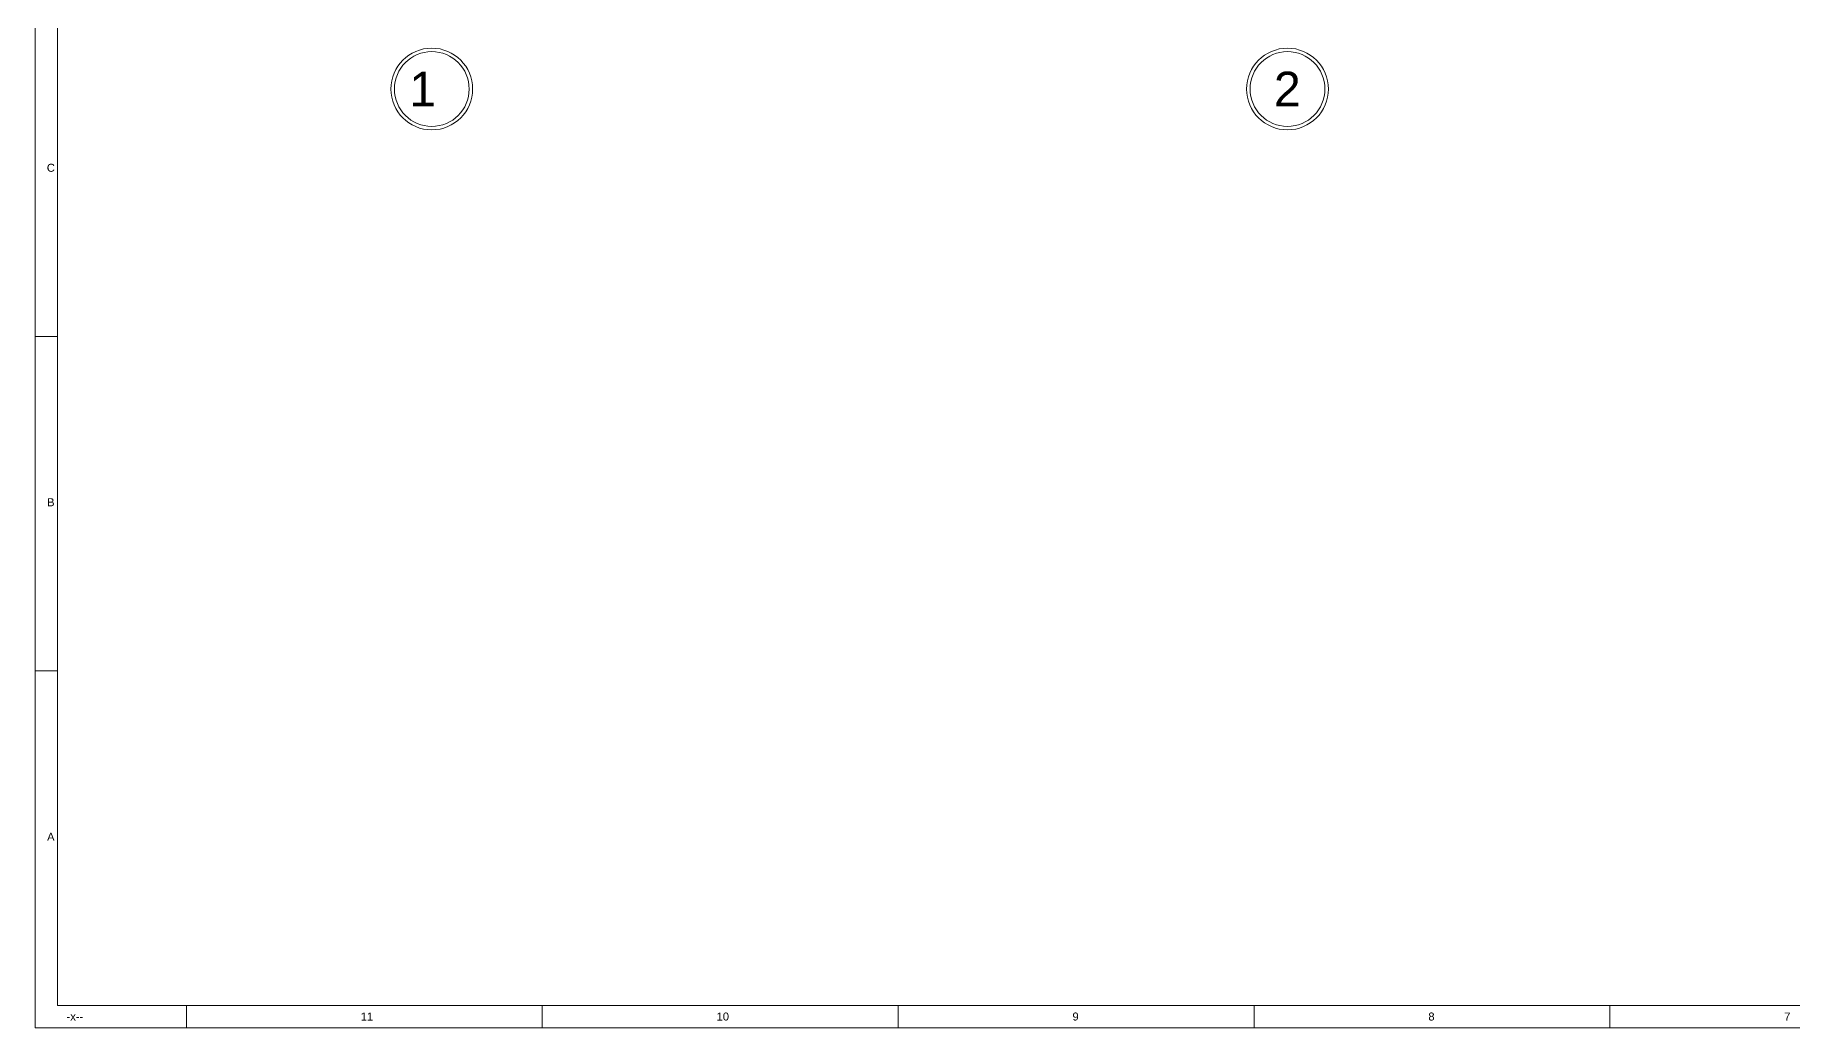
# Model space of a CAD drawing. Header units: millimetres. Extents: x 15481 to 55318, y -402389 to -382760.
# Drawn here: x 21509 to 34191, y -402389 to -395227 of the extents above; entities that cross this region are included whole.
import ezdxf

# ---------------------------------------------------------------- set-up
doc = ezdxf.new("R2010")
doc.units = ezdxf.units.MM
doc.header["$MEASUREMENT"] = 0
for name, color, linetype, lineweight in [('DIM', 7, 'Continuous', 20), ('DIMLINE', 10, 'Continuous', 18), ('MAIN', 3, 'Continuous', 30), ('T2', 253, 'Continuous', 18)]:
    doc.layers.add(name, color=color, linetype=linetype, lineweight=lineweight)
doc.styles.get("Standard").update_dxf_attribs({"font": 'arial.ttf'})
doc.styles.add('VVV', font='verdana.ttf')

# ---------------------------------------------------------------- blocks, each defined once
blk = doc.blocks.new('CS')
at = {"layer": 'T2'}
for p, q in [((-1099196, 180825), (-1093140, 180825)), ((-1093140, 90413), (-1099196, 90413)), ((-1058302, -6056), (-1058302, 0)), ((-962093, -6056), (-962093, 0)), ((-865884, -6056), (-865884, 0)), ((-769675, -6056), (-769675, 0)), ((-673465, -6056), (-673465, 0))]:
    blk.add_line(p, q, dxfattribs=at)
for points in [[(-1099196, -6056), (-1099196, 729357), (6056, 729357), (6056, -6056)], [(-1093140, 0), (-1093140, 723300), (0, 723300), (0, 0)]]:
    blk.add_lwpolyline(points, close=True, dxfattribs=at)
at = {"layer": 'DIM', "char_height": 2162.98, "attachment_point": 1, "style": 'VVV'}
for s, insert in [('\\pxqc;{\\fArial|b0|i0|c0|p34;C}', (-1096040, 227497)), ('\\pxqc;{\\fArial|b0|i0|c0|p34;B}', (-1096040, 137084)), ('\\pxqc;{\\fArial|b0|i0|c0|p34;A}', (-1096040, 46672))]:
    blk.add_mtext(s, dxfattribs=dict(at, insert=insert))
for s, insert, width in [('{\\fArial|b0|i0|c0|p34;-x--}', (-1090705, -1910), 14817.23), ('{\\fArial|b0|i0|c0|p34;11}', (-1011185, -1917), 2041.49), ('{\\fArial|b0|i0|c0|p34;10}', (-914976, -1917), 2041.49), ('{\\fArial|b0|i0|c0|p34;9}', (-818767, -1917), 2041.49), ('{\\fArial|b0|i0|c0|p34;8}', (-722557, -1917), 2041.49), ('{\\fArial|b0|i0|c0|p34;7}', (-626348, -1917), 2041.49)]:
    blk.add_mtext(s, dxfattribs=dict(at, insert=insert, width=width))

msp = doc.modelspace()

# ---------------------------------------------------------------- linework, layer by layer
at = {"layer": 'DIMLINE'}
for centre, radius in [((24370.628, -395615.79), 294.73), ((30544.965, -395615.79), 294.73), ((24370.628, -395615.79), 269.73), ((30544.965, -395615.79), 269.73)]:
    msp.add_circle(centre, radius, dxfattribs=at)

# ---------------------------------------------------------------- block references
at = {"layer": 'MAIN', "xscale": 0.02669086210212153, "yscale": 0.02669086210212153, "zscale": 0.02669086210212153}
msp.add_blockref('CS', (50847.096, -402227.235), dxfattribs=at)

# ---------------------------------------------------------------- texts
at = {"layer": 'DIMLINE', "char_height": 250, "attachment_point": 3}
for s, insert in [('1', (24402.223, -395490.79)), ('2', (30640.886, -395490.79))]:
    msp.add_mtext(s, dxfattribs=dict(at, insert=insert))

doc.saveas('drawing.dxf')
